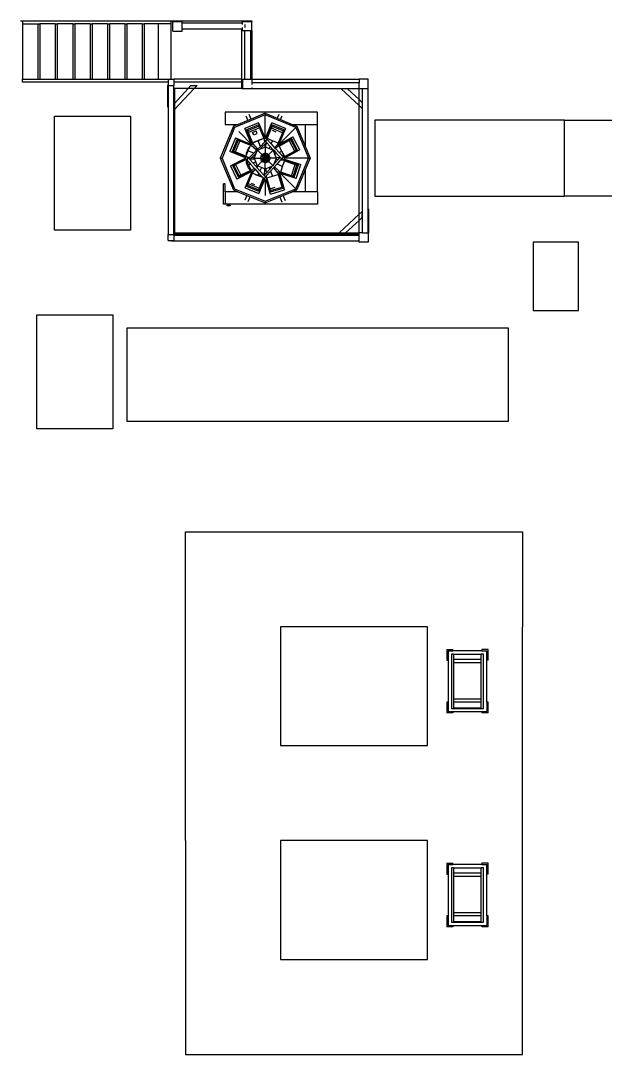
# Model space of a CAD drawing. Header units: millimetres. Extents: x 3026 to 17072, y 6117 to 23051.
# Drawn here: x 3026 to 9183, y 12170 to 23051 of the extents above; entities that cross this region are included whole.
import ezdxf

# ---------------------------------------------------------------- set-up
doc = ezdxf.new("R2010")
doc.units = ezdxf.units.MM
doc.header["$LTSCALE"] = 50
doc.layers.add('Edges', color=7, linetype='Continuous')
doc.layers.add('Maquinas', color=200, linetype='Continuous')

# ---------------------------------------------------------------- blocks, each defined once
blk = doc.blocks.new('Bakery Trolley pl')
at = {"layer": 'Edges'}
for p, q in [((0.1804, 0.6253), (0.2371, 0.6253)), ((0.1804, 0.6253), (0.1804, 0.526)), ((0.2371, 0.6127), (0.1929, 0.6127)), ((0.1929, 0.526), (0.1929, 0.6127)), ((0.2229, 0.5827), (0.2229, 0.0827)), ((0.2429, 0.5827), (0.2229, 0.5827)), ((0.2371, 0.6127), (0.2371, 0.6253)), ((0.5048, 0.6127), (0.2371, 0.6127)), ((0.2429, 0.5827), (0.2429, 0.5798)), ((0.4989, 0.5827), (0.2429, 0.5827)), ((0.2429, 0.5798), (0.4989, 0.5798)), ((0.2429, 0.5798), (0.2429, 0.5245)), ((0.5189, 0.5827), (0.4989, 0.5827)), ((0.4989, 0.5798), (0.4989, 0.5827)), ((0.4989, 0.5245), (0.4989, 0.5798)), ((0.5048, 0.6127), (0.5048, 0.6253)), ((0.5048, 0.6253), (0.5615, 0.6253)), ((0.5489, 0.6127), (0.5048, 0.6127)), ((0.5189, 0.0827), (0.5189, 0.5827)), ((0.5489, 0.526), (0.5489, 0.6127)), ((0.5615, 0.526), (0.5615, 0.6253)), ((0.1804, 0.526), (0.1929, 0.526)), ((0.1929, 0.526), (0.1929, 0.1394)), ((0.2429, 0.5245), (0.4989, 0.5245)), ((0.2429, 0.5245), (0.2429, 0.4967)), ((0.2429, 0.4967), (0.4989, 0.4967)), ((0.2429, 0.4967), (0.2429, 0.1615)), ((0.4989, 0.4967), (0.4989, 0.5245)), ((0.4989, 0.1615), (0.4989, 0.4967)), ((0.5489, 0.526), (0.5615, 0.526)), ((0.5489, 0.1394), (0.5489, 0.526)), ((0.1804, 0.1394), (0.1929, 0.1394)), ((0.1804, 0.1394), (0.1804, 0.0402)), ((0.1929, 0.1394), (0.1929, 0.0527)), ((0.2429, 0.1615), (0.4989, 0.1615)), ((0.2429, 0.1615), (0.2429, 0.1325)), ((0.2429, 0.1325), (0.4989, 0.1325)), ((0.2429, 0.1325), (0.2429, 0.0827)), ((0.4989, 0.1325), (0.4989, 0.1615)), ((0.4989, 0.0827), (0.4989, 0.1325)), ((0.5615, 0.1394), (0.5489, 0.1394)), ((0.5489, 0.0527), (0.5489, 0.1394)), ((0.5615, 0.0402), (0.5615, 0.1394)), ((0.1804, 0.0402), (0.2371, 0.0402)), ((0.2371, 0.0527), (0.1929, 0.0527)), ((0.2229, 0.0827), (0.2429, 0.0827)), ((0.2371, 0.0402), (0.2371, 0.0527)), ((0.2371, 0.0527), (0.5048, 0.0527)), ((0.4989, 0.0827), (0.2429, 0.0827)), ((0.4989, 0.0827), (0.5189, 0.0827)), ((0.5048, 0.0527), (0.5048, 0.0402)), ((0.5489, 0.0527), (0.5048, 0.0527)), ((0.5615, 0.0402), (0.5048, 0.0402))]:
    blk.add_line(p, q, dxfattribs=at)

msp = doc.modelspace()

# ---------------------------------------------------------------- linework, layer by layer
for p, q in [((3384, 22047), (4184, 22047)), ((3384, 20847), (3384, 22047)), ((4184, 22047), (4184, 20847)), ((4184, 20847), (3384, 20847)), ((8902, 20720), (8425, 20720)), ((8425, 20720), (8425, 19999)), ((8902, 19999), (8902, 20720)), ((3198, 19953), (3998, 19953)), ((3198, 18753), (3198, 19953)), ((3998, 19953), (3998, 18753)), ((8425, 19999), (8902, 19999)), ((8163, 19815), (4143, 19815)), ((4143, 19815), (4143, 18835)), ((8163, 18835), (8163, 19815)), ((4143, 18835), (8163, 18835)), ((3998, 18753), (3198, 18753)), ((7312, 16670), (5762, 16670)), ((5762, 16670), (5762, 15420)), ((7312, 15420), (7312, 16670)), ((5762, 15420), (7312, 15420)), ((7312, 14420), (5762, 14420)), ((5762, 14420), (5762, 13170)), ((7312, 13170), (7312, 14420)), ((5762, 13170), (7312, 13170))]:
    msp.add_line(p, q)
at = {"color": 2}
for p, q in [((8755, 22002), (6755, 22002)), ((6755, 22002), (6755, 21202)), ((6755, 21202), (8755, 21202))]:
    msp.add_line(p, q, dxfattribs=at)
at = {"color": 6}
for p, q in [((8755, 21202), (8755, 22002)), ((8755, 22002), (9357, 22002)), ((9355, 21202), (8755, 21202))]:
    msp.add_line(p, q, dxfattribs=at)
at = {"color": 3}
for p, q in [((4762, 16670), (4762, 17670)), ((4762, 17670), (8312, 17670)), ((8312, 17670), (8312, 16670)), ((4762, 15420), (4762, 16670)), ((8312, 15420), (8312, 16670)), ((4762, 14420), (4762, 15420)), ((8312, 14420), (8312, 15420)), ((4762, 14420), (4762, 13170)), ((8312, 13170), (8312, 14420)), ((4762, 13170), (4762, 12170)), ((8312, 12170), (8312, 13170)), ((4762, 12170), (8312, 12170))]:
    msp.add_line(p, q, dxfattribs=at)
at = {"layer": 'Maquinas'}
for p, q in [((3026, 23051), (3046, 23051)), ((3046, 23051), (3046, 23019)), ((3046, 23051), (4611, 23051)), ((3046, 23019), (3046, 22436)), ((3046, 23019), (3207, 23019)), ((3207, 23019), (3207, 22436)), ((3207, 23019), (3229, 23019)), ((3229, 23019), (3229, 22436)), ((3391, 23019), (3229, 23019)), ((3391, 23019), (3391, 22436)), ((3391, 23019), (3412, 23019)), ((3412, 23019), (3412, 22436)), ((3574, 23019), (3412, 23019)), ((3574, 23019), (3574, 22436)), ((3574, 23019), (3595, 23019)), ((3595, 23019), (3595, 22436)), ((3757, 23019), (3595, 23019)), ((3757, 23019), (3757, 22436)), ((3757, 23019), (3778, 23019)), ((3778, 23019), (3778, 22436)), ((3940, 23019), (3778, 23019)), ((3940, 23019), (3940, 22436)), ((3940, 23019), (3961, 23019)), ((3961, 23019), (3961, 22436)), ((4123, 23019), (3961, 23019)), ((4123, 23019), (4123, 22436)), ((4123, 23019), (4145, 23019)), ((4145, 23019), (4145, 22436)), ((4306, 23019), (4145, 23019)), ((4306, 23019), (4306, 22436)), ((4306, 23019), (4328, 23019)), ((4328, 23019), (4328, 22436)), ((4476, 23019), (4328, 23019)), ((4476, 23019), (4476, 22436)), ((4611, 23019), (4476, 23019)), ((4611, 23019), (4611, 23051)), ((4611, 23051), (5459, 23051)), ((4611, 22436), (4611, 23019)), ((4726, 23040), (4629, 23040)), ((4629, 22942), (4629, 23040)), ((4726, 23025), (4726, 23040)), ((5362, 23025), (4726, 23025)), ((4726, 22963), (4726, 23025)), ((4726, 22942), (4726, 22963)), ((5357, 22963), (4726, 22963)), ((5362, 22963), (5357, 22963)), ((5357, 22434), (5357, 22963)), ((5362, 23043), (5459, 23043)), ((5362, 23025), (5362, 23043)), ((5362, 23009), (5362, 23025)), ((5362, 22963), (5362, 22978)), ((5362, 22946), (5362, 22963)), ((5388, 23009), (5388, 22978)), ((5459, 23051), (5459, 23043)), ((5459, 22946), (5459, 23043)), ((4629, 22942), (4726, 22942)), ((5362, 22946), (5388, 22946)), ((5388, 22434), (5388, 22946)), ((5388, 22946), (5449, 22946)), ((5449, 22434), (5449, 22946)), ((5449, 22946), (5459, 22946)), ((5459, 22946), (5459, 22434)), ((3046, 22404), (3046, 22436)), ((3046, 22436), (3207, 22436)), ((3207, 22436), (3229, 22436)), ((3229, 22436), (3391, 22436)), ((3391, 22436), (3412, 22436)), ((3412, 22436), (3574, 22436)), ((3574, 22436), (3595, 22436)), ((3595, 22436), (3757, 22436)), ((3757, 22436), (3778, 22436)), ((3778, 22436), (3940, 22436)), ((3940, 22436), (3961, 22436)), ((3961, 22436), (4123, 22436)), ((4123, 22436), (4145, 22436)), ((4145, 22436), (4306, 22436)), ((4306, 22436), (4328, 22436)), ((4328, 22436), (4476, 22436)), ((4476, 22436), (4611, 22436)), ((4578, 22434), (4578, 22404)), ((4578, 22434), (4611, 22434)), ((4578, 22434), (4578, 22369)), ((4578, 22434), (4578, 22369)), ((4611, 22434), (4611, 22436)), ((4611, 22434), (4642, 22434)), ((4642, 22404), (4642, 22434)), ((5357, 22434), (4642, 22434)), ((5357, 22404), (5357, 22434)), ((5366, 22434), (5388, 22434)), ((5366, 22337), (5366, 22434)), ((5388, 22434), (5449, 22434)), ((5459, 22434), (5449, 22434)), ((5463, 22434), (5459, 22434)), ((5463, 22395), (5463, 22434)), ((5463, 22434), (6590, 22434)), ((6590, 22434), (6590, 22395)), ((6687, 22434), (6590, 22434)), ((6590, 22434), (6590, 22395)), ((6687, 22337), (6687, 22434)), ((4578, 22404), (3046, 22404)), ((4572, 22371), (4572, 22209)), ((4572, 22371), (4578, 22371)), ((4578, 22404), (4578, 22371)), ((4578, 22369), (4578, 22371)), ((4578, 22369), (4639, 22369)), ((4578, 22369), (4578, 20800)), ((4578, 22209), (4578, 22369)), ((4639, 22369), (4642, 22369)), ((4639, 22337), (4639, 22369)), ((4647, 22337), (4639, 22337)), ((4639, 20800), (4639, 22337)), ((5357, 22404), (4642, 22404)), ((4642, 22369), (4642, 22404)), ((4791, 22337), (4647, 22337)), ((4647, 22337), (4647, 22180)), ((4855, 22337), (4647, 22115)), ((4791, 22337), (4647, 22180)), ((4820, 22369), (4791, 22337)), ((4855, 22337), (4791, 22337)), ((4820, 22369), (4885, 22369)), ((4885, 22369), (4855, 22337)), ((5357, 22337), (4855, 22337)), ((5357, 22337), (5357, 22404)), ((5357, 22332), (5357, 22337)), ((5419, 22332), (5357, 22332)), ((5366, 22337), (5463, 22337)), ((5366, 22334), (5366, 22337)), ((5419, 22334), (5366, 22334)), ((5419, 22332), (5419, 22334)), ((6401, 22334), (5419, 22334)), ((6590, 22395), (5463, 22395)), ((5463, 22380), (5463, 22395)), ((5463, 22337), (5463, 22349)), ((6590, 22157), (6401, 22334)), ((6467, 22334), (6401, 22334)), ((6590, 22221), (6467, 22334)), ((6590, 22334), (6467, 22334)), ((6590, 22337), (6590, 22395)), ((6590, 22337), (6667, 22337)), ((6590, 22221), (6590, 22334)), ((6625, 22334), (6590, 22334)), ((6625, 20817), (6625, 22334)), ((6667, 22334), (6625, 22334)), ((6667, 22337), (6687, 22337)), ((6667, 22334), (6667, 22337)), ((6687, 21066), (6687, 22337)), ((4572, 22209), (4572, 22145)), ((4572, 22209), (4578, 22209)), ((6622, 22191), (6590, 22221)), ((6590, 22157), (6590, 22221)), ((4572, 22145), (4578, 22145)), ((4647, 22180), (4642, 22175)), ((4642, 22175), (4642, 22111)), ((4647, 22115), (4642, 22111)), ((4647, 22180), (4647, 22115)), ((4647, 22115), (4647, 20817)), ((6152, 22089), (5181, 22089)), ((5181, 22089), (5181, 21959)), ((6152, 21959), (6152, 22089)), ((6622, 22127), (6590, 22157)), ((6590, 21013), (6590, 22157)), ((6622, 22191), (6622, 22127)), ((5602, 22061), (5279, 21927)), ((5417, 22001), (5318, 21959)), ((5397, 22049), (5417, 22001)), ((5453, 22015), (5417, 22001)), ((5453, 22015), (5433, 22064)), ((5602, 22077), (5453, 22015)), ((5602, 22061), (5602, 22077)), ((5602, 22077), (5729, 22024)), ((5602, 21813), (5602, 22061)), ((5924, 21927), (5602, 22061)), ((5745, 22065), (5729, 22024)), ((5729, 22024), (5764, 22010)), ((5764, 22010), (5781, 22050)), ((5764, 22010), (5886, 21959)), ((5268, 21939), (5128, 21605)), ((5279, 21927), (5148, 21605)), ((5181, 21959), (5318, 21959)), ((5318, 21959), (5268, 21939)), ((5268, 21939), (5268, 21939)), ((5268, 21939), (5268, 21939)), ((5279, 21927), (5268, 21939)), ((5268, 21939), (5268, 21939)), ((5279, 21927), (5279, 21927)), ((5365, 21841), (5323, 21884)), ((5532, 21977), (5388, 21917)), ((5458, 21748), (5388, 21917)), ((5532, 21954), (5405, 21901)), ((5417, 21892), (5405, 21901)), ((5464, 21760), (5405, 21901)), ((5534, 21940), (5417, 21892)), ((5425, 21874), (5417, 21892)), ((5541, 21922), (5425, 21874)), ((5470, 21763), (5425, 21874)), ((5469, 21875), (5505, 21890)), ((5469, 21876), (5469, 21875)), ((5480, 21848), (5469, 21875)), ((5505, 21890), (5505, 21891)), ((5516, 21863), (5505, 21890)), ((5532, 21977), (5600, 21812)), ((5534, 21940), (5532, 21954)), ((5532, 21954), (5591, 21813)), ((5534, 21940), (5541, 21922)), ((5541, 21922), (5587, 21811)), ((5604, 21813), (5672, 21977)), ((5615, 21812), (5673, 21953)), ((5621, 21810), (5667, 21920)), ((5667, 21920), (5675, 21938)), ((5783, 21872), (5667, 21920)), ((5816, 21917), (5672, 21977)), ((5800, 21901), (5673, 21953)), ((5675, 21938), (5673, 21953)), ((5791, 21890), (5675, 21938)), ((5676, 21897), (5712, 21882)), ((5783, 21872), (5738, 21761)), ((5800, 21901), (5741, 21760)), ((5816, 21917), (5746, 21750)), ((5924, 21927), (5748, 21750)), ((5791, 21890), (5783, 21872)), ((5791, 21890), (5800, 21901)), ((5886, 21959), (6022, 21959)), ((5886, 21959), (5936, 21939)), ((5924, 21927), (5936, 21939)), ((5924, 21927), (6058, 21605)), ((5936, 21939), (6022, 21730)), ((6022, 21959), (6022, 21730)), ((6022, 21959), (6152, 21959)), ((6152, 21250), (6152, 21959)), ((5289, 21818), (5229, 21675)), ((5305, 21802), (5253, 21675)), ((5316, 21793), (5268, 21677)), ((5334, 21786), (5286, 21670)), ((5289, 21818), (5458, 21748)), ((5316, 21793), (5305, 21802)), ((5305, 21802), (5446, 21744)), ((5316, 21793), (5334, 21786)), ((5334, 21786), (5445, 21740)), ((5430, 21777), (5365, 21841)), ((5429, 21777), (5365, 21841)), ((5430, 21777), (5429, 21777)), ((5458, 21748), (5429, 21777)), ((5458, 21748), (5430, 21777)), ((5470, 21763), (5464, 21760)), ((5488, 21771), (5470, 21763)), ((5480, 21848), (5516, 21863)), ((5527, 21787), (5488, 21771)), ((5488, 21771), (5501, 21780)), ((5501, 21780), (5549, 21800)), ((5565, 21802), (5527, 21787)), ((5551, 21728), (5527, 21787)), ((5549, 21800), (5565, 21802)), ((5551, 21728), (5593, 21771)), ((5587, 21811), (5565, 21802)), ((5591, 21813), (5587, 21811)), ((5591, 21813), (5591, 21804)), ((5592, 21806), (5591, 21804)), ((5591, 21804), (5591, 21803)), ((5591, 21803), (5591, 21800)), ((5591, 21800), (5591, 21797)), ((5591, 21797), (5592, 21795)), ((5594, 21809), (5592, 21806)), ((5592, 21795), (5593, 21771)), ((5592, 21795), (5592, 21794)), ((5592, 21794), (5594, 21791)), ((5593, 21771), (5603, 21781)), ((5597, 21811), (5594, 21809)), ((5594, 21791), (5597, 21789)), ((5594, 21791), (5594, 21791)), ((5594, 21791), (5594, 21791)), ((5594, 21791), (5594, 21791)), ((5594, 21791), (5603, 21781)), ((5594, 21791), (5594, 21791)), ((5612, 21766), (5594, 21748)), ((5600, 21812), (5597, 21811)), ((5597, 21789), (5600, 21788)), ((5602, 21813), (5600, 21812)), ((5600, 21812), (5600, 21812)), ((5600, 21788), (5604, 21787)), ((5604, 21813), (5602, 21813)), ((5603, 21781), (5615, 21769)), ((5607, 21812), (5604, 21813)), ((5604, 21813), (5604, 21813)), ((5604, 21787), (5607, 21788)), ((5610, 21811), (5607, 21812)), ((5607, 21788), (5610, 21789)), ((5609, 21718), (5612, 21766)), ((5613, 21809), (5610, 21811)), ((5610, 21789), (5613, 21791)), ((5615, 21769), (5612, 21766)), ((5614, 21807), (5613, 21809)), ((5613, 21809), (5615, 21806)), ((5613, 21791), (5615, 21794)), ((5614, 21807), (5615, 21812)), ((5615, 21806), (5614, 21807)), ((5621, 21810), (5615, 21812)), ((5616, 21803), (5615, 21806)), ((5615, 21806), (5664, 21753)), ((5615, 21794), (5616, 21797)), ((5615, 21769), (5653, 21728)), ((5616, 21800), (5616, 21803)), ((5616, 21797), (5616, 21800)), ((5678, 21786), (5621, 21810)), ((5664, 21753), (5678, 21786)), ((5738, 21761), (5678, 21786)), ((5744, 21737), (5878, 21809)), ((5747, 21731), (5853, 21788)), ((5748, 21750), (5893, 21828)), ((5853, 21788), (5870, 21797)), ((5913, 21677), (5853, 21788)), ((5870, 21797), (5878, 21809)), ((5930, 21686), (5870, 21797)), ((5943, 21689), (5878, 21809)), ((5966, 21691), (5893, 21828)), ((5394, 21606), (5229, 21675)), ((5268, 21677), (5253, 21675)), ((5394, 21617), (5253, 21675)), ((5286, 21670), (5268, 21677)), ((5397, 21624), (5286, 21670)), ((5420, 21680), (5404, 21642)), ((5404, 21642), (5406, 21657)), ((5406, 21657), (5427, 21706)), ((5436, 21718), (5420, 21680)), ((5480, 21656), (5420, 21680)), ((5427, 21706), (5436, 21718)), ((5445, 21740), (5436, 21718)), ((5439, 21614), (5480, 21656)), ((5446, 21744), (5445, 21740)), ((5454, 21737), (5446, 21744)), ((5454, 21737), (5458, 21747)), ((5510, 21687), (5454, 21737)), ((5458, 21748), (5458, 21748)), ((5458, 21748), (5459, 21748)), ((5458, 21748), (5458, 21748)), ((5458, 21748), (5458, 21748)), ((5458, 21748), (5458, 21748)), ((5458, 21747), (5458, 21748)), ((5458, 21748), (5459, 21748)), ((5458, 21748), (5458, 21747)), ((5459, 21748), (5471, 21753)), ((5464, 21760), (5471, 21753)), ((5471, 21753), (5520, 21697)), ((5480, 21656), (5510, 21687)), ((5507, 21658), (5498, 21648)), ((5503, 21646), (5507, 21658)), ((5507, 21658), (5520, 21687)), ((5510, 21687), (5520, 21697)), ((5520, 21697), (5551, 21728)), ((5520, 21687), (5546, 21698)), ((5520, 21687), (5565, 21642)), ((5558, 21711), (5546, 21698)), ((5546, 21698), (5561, 21704)), ((5594, 21748), (5558, 21711)), ((5561, 21704), (5558, 21711)), ((5561, 21704), (5596, 21719)), ((5599, 21656), (5583, 21650)), ((5594, 21748), (5596, 21719)), ((5596, 21719), (5602, 21721)), ((5602, 21657), (5599, 21656)), ((5599, 21656), (5602, 21605)), ((5602, 21721), (5602, 21657)), ((5602, 21721), (5609, 21718)), ((5605, 21656), (5602, 21657)), ((5602, 21605), (5605, 21656)), ((5621, 21649), (5605, 21656)), ((5609, 21718), (5644, 21704)), ((5639, 21642), (5684, 21687)), ((5644, 21704), (5653, 21728)), ((5644, 21704), (5678, 21690)), ((5653, 21728), (5683, 21695)), ((5664, 21753), (5701, 21714)), ((5678, 21690), (5683, 21695)), ((5678, 21690), (5684, 21687)), ((5683, 21695), (5691, 21688)), ((5684, 21687), (5686, 21683)), ((5691, 21688), (5686, 21683)), ((5686, 21683), (5701, 21646)), ((5691, 21688), (5722, 21654)), ((5701, 21714), (5735, 21752)), ((5701, 21714), (5709, 21705)), ((5701, 21646), (5722, 21654)), ((5737, 21731), (5709, 21705)), ((5709, 21705), (5747, 21665)), ((5722, 21654), (5759, 21614)), ((5731, 21742), (5744, 21748)), ((5731, 21742), (5737, 21731)), ((5735, 21752), (5741, 21760)), ((5735, 21752), (5744, 21748)), ((5744, 21737), (5737, 21731)), ((5741, 21760), (5738, 21761)), ((5744, 21748), (5746, 21750)), ((5745, 21748), (5744, 21748)), ((5747, 21731), (5744, 21737)), ((5746, 21750), (5745, 21748)), ((5748, 21750), (5746, 21750)), ((5777, 21677), (5747, 21731)), ((5747, 21665), (5777, 21677)), ((5747, 21665), (5797, 21611)), ((5777, 21677), (5800, 21609)), ((5807, 21620), (5777, 21677)), ((5966, 21691), (5804, 21605)), ((5913, 21677), (5807, 21620)), ((5943, 21689), (5809, 21617)), ((5930, 21686), (5913, 21677)), ((5930, 21686), (5943, 21689)), ((6022, 21730), (6074, 21605)), ((5128, 21605), (5148, 21605)), ((5128, 21605), (5267, 21270)), ((5148, 21605), (5148, 21605)), ((5148, 21605), (5279, 21282)), ((5235, 21522), (5394, 21602)), ((5258, 21525), (5394, 21593)), ((5289, 21536), (5396, 21589)), ((5397, 21624), (5394, 21617)), ((5394, 21617), (5403, 21617)), ((5396, 21611), (5394, 21608)), ((5394, 21608), (5394, 21606)), ((5394, 21606), (5394, 21604)), ((5394, 21604), (5394, 21602)), ((5394, 21604), (5394, 21604)), ((5394, 21602), (5394, 21601)), ((5394, 21601), (5396, 21598)), ((5394, 21593), (5400, 21593)), ((5394, 21593), (5396, 21589)), ((5398, 21613), (5396, 21611)), ((5396, 21598), (5398, 21595)), ((5396, 21589), (5403, 21574)), ((5404, 21642), (5397, 21624)), ((5400, 21615), (5398, 21613)), ((5398, 21596), (5402, 21592)), ((5398, 21595), (5400, 21593)), ((5403, 21617), (5400, 21615)), ((5400, 21593), (5402, 21592)), ((5400, 21593), (5400, 21593)), ((5402, 21592), (5403, 21592)), ((5402, 21592), (5448, 21541)), ((5407, 21617), (5403, 21617)), ((5403, 21617), (5403, 21617)), ((5403, 21592), (5407, 21591)), ((5406, 21552), (5403, 21574)), ((5403, 21574), (5425, 21531)), ((5427, 21503), (5406, 21552)), ((5410, 21617), (5407, 21617)), ((5407, 21591), (5410, 21592)), ((5412, 21616), (5410, 21617)), ((5410, 21592), (5413, 21593)), ((5412, 21616), (5439, 21614)), ((5413, 21615), (5412, 21616)), ((5416, 21613), (5413, 21615)), ((5413, 21593), (5416, 21595)), ((5418, 21611), (5416, 21613)), ((5416, 21613), (5416, 21613)), ((5416, 21613), (5417, 21613)), ((5416, 21595), (5418, 21598)), ((5417, 21613), (5427, 21602)), ((5419, 21608), (5418, 21611)), ((5418, 21598), (5419, 21601)), ((5420, 21604), (5419, 21608)), ((5419, 21601), (5420, 21604)), ((5427, 21602), (5439, 21614)), ((5427, 21602), (5440, 21588)), ((5447, 21596), (5440, 21588)), ((5440, 21588), (5473, 21551)), ((5464, 21613), (5447, 21596)), ((5447, 21596), (5488, 21598)), ((5498, 21648), (5464, 21613)), ((5464, 21613), (5488, 21611)), ((5502, 21564), (5473, 21551)), ((5473, 21551), (5505, 21516)), ((5485, 21605), (5488, 21611)), ((5485, 21605), (5549, 21605)), ((5488, 21598), (5485, 21605)), ((5488, 21611), (5503, 21646)), ((5502, 21564), (5488, 21598)), ((5503, 21646), (5498, 21648)), ((5518, 21527), (5502, 21564)), ((5520, 21522), (5565, 21568)), ((5551, 21608), (5549, 21605)), ((5549, 21605), (5551, 21602)), ((5557, 21623), (5551, 21608)), ((5551, 21608), (5602, 21605)), ((5551, 21602), (5602, 21605)), ((5551, 21602), (5557, 21586)), ((5564, 21639), (5557, 21623)), ((5602, 21605), (5557, 21623)), ((5602, 21605), (5557, 21586)), ((5557, 21586), (5564, 21570)), ((5565, 21642), (5564, 21639)), ((5602, 21605), (5564, 21639)), ((5602, 21605), (5564, 21570)), ((5564, 21570), (5565, 21568)), ((5568, 21643), (5565, 21642)), ((5568, 21566), (5565, 21568)), ((5583, 21650), (5568, 21643)), ((5568, 21643), (5602, 21605)), ((5602, 21605), (5568, 21566)), ((5583, 21560), (5568, 21566)), ((5602, 21605), (5583, 21650)), ((5602, 21605), (5583, 21560)), ((5599, 21553), (5583, 21560)), ((5602, 21605), (5599, 21553)), ((5602, 21552), (5599, 21553)), ((5602, 21605), (5621, 21649)), ((5602, 21605), (5636, 21643)), ((5640, 21640), (5602, 21605)), ((5602, 21605), (5647, 21623)), ((5654, 21606), (5602, 21605)), ((5602, 21605), (5646, 21584)), ((5602, 21605), (5620, 21560)), ((5602, 21605), (5605, 21553)), ((5602, 21605), (5640, 21569)), ((5602, 21605), (5652, 21599)), ((5602, 21605), (5635, 21566)), ((5602, 21552), (5605, 21553)), ((5602, 21488), (5602, 21552)), ((5605, 21553), (5620, 21560)), ((5620, 21560), (5635, 21566)), ((5636, 21643), (5621, 21649)), ((5635, 21566), (5639, 21568)), ((5639, 21642), (5636, 21643)), ((5640, 21640), (5639, 21642)), ((5639, 21568), (5640, 21569)), ((5639, 21568), (5684, 21522)), ((5647, 21623), (5640, 21640)), ((5640, 21569), (5646, 21584)), ((5646, 21584), (5652, 21599)), ((5654, 21606), (5647, 21623)), ((5652, 21599), (5654, 21605)), ((5654, 21605), (5654, 21606)), ((5718, 21605), (5654, 21605)), ((5699, 21558), (5689, 21534)), ((5689, 21534), (5707, 21554)), ((5726, 21545), (5698, 21514)), ((5713, 21592), (5699, 21558)), ((5699, 21558), (5707, 21554)), ((5701, 21646), (5717, 21607)), ((5707, 21554), (5737, 21589)), ((5718, 21605), (5713, 21592)), ((5713, 21592), (5737, 21589)), ((5754, 21608), (5717, 21607)), ((5717, 21607), (5718, 21605)), ((5763, 21586), (5726, 21545)), ((5726, 21545), (5785, 21516)), ((5737, 21589), (5754, 21608)), ((5754, 21608), (5759, 21614)), ((5759, 21614), (5774, 21599)), ((5774, 21599), (5763, 21586)), ((5763, 21586), (5797, 21583)), ((5774, 21599), (5779, 21594)), ((5781, 21595), (5779, 21594)), ((5781, 21602), (5780, 21598)), ((5780, 21598), (5781, 21595)), ((5782, 21605), (5781, 21602)), ((5781, 21595), (5781, 21595)), ((5781, 21595), (5782, 21592)), ((5784, 21607), (5782, 21605)), ((5782, 21592), (5784, 21589)), ((5787, 21609), (5784, 21607)), ((5784, 21589), (5787, 21587)), ((5785, 21516), (5795, 21547)), ((5790, 21611), (5787, 21609)), ((5787, 21587), (5790, 21586)), ((5793, 21611), (5790, 21611)), ((5790, 21586), (5793, 21585)), ((5796, 21611), (5793, 21611)), ((5793, 21585), (5796, 21586)), ((5795, 21547), (5798, 21555)), ((5797, 21552), (5795, 21547)), ((5797, 21611), (5796, 21611)), ((5796, 21586), (5798, 21586)), ((5800, 21609), (5797, 21611)), ((5797, 21611), (5797, 21611)), ((5798, 21586), (5797, 21583)), ((5797, 21583), (5807, 21582)), ((5798, 21555), (5797, 21552)), ((5798, 21586), (5800, 21587)), ((5798, 21555), (5804, 21575)), ((5801, 21611), (5800, 21609)), ((5802, 21607), (5800, 21609)), ((5800, 21587), (5802, 21589)), ((5809, 21617), (5801, 21611)), ((5804, 21605), (5801, 21611)), ((5804, 21605), (5802, 21607)), ((5802, 21589), (5804, 21592)), ((6058, 21605), (5804, 21605)), ((5806, 21602), (5804, 21605)), ((5804, 21592), (5805, 21593)), ((5804, 21575), (5807, 21582)), ((5804, 21575), (5918, 21537)), ((5805, 21593), (5806, 21595)), ((5805, 21593), (5975, 21536)), ((5806, 21598), (5806, 21602)), ((5806, 21595), (5806, 21598)), ((5809, 21617), (5807, 21620)), ((5807, 21582), (5951, 21533)), ((5924, 21282), (6058, 21605)), ((6074, 21605), (6022, 21480)), ((6058, 21605), (6074, 21605)), ((5235, 21522), (5304, 21384)), ((5271, 21527), (5258, 21525)), ((5258, 21525), (5319, 21402)), ((5271, 21527), (5289, 21536)), ((5271, 21527), (5327, 21414)), ((5289, 21536), (5345, 21423)), ((5455, 21459), (5304, 21384)), ((5455, 21470), (5319, 21402)), ((5449, 21475), (5345, 21423)), ((5389, 21291), (5459, 21461)), ((5405, 21308), (5463, 21449)), ((5421, 21337), (5467, 21447)), ((5448, 21541), (5425, 21531)), ((5425, 21531), (5452, 21476)), ((5449, 21475), (5427, 21503)), ((5448, 21541), (5487, 21499)), ((5452, 21476), (5449, 21475)), ((5452, 21476), (5455, 21470)), ((5463, 21477), (5455, 21470)), ((5455, 21459), (5459, 21461)), ((5468, 21465), (5459, 21461)), ((5470, 21457), (5459, 21461)), ((5487, 21499), (5463, 21477)), ((5468, 21465), (5463, 21477)), ((5470, 21457), (5463, 21449)), ((5463, 21449), (5467, 21447)), ((5467, 21447), (5489, 21438)), ((5497, 21487), (5470, 21457)), ((5487, 21499), (5497, 21487)), ((5501, 21429), (5489, 21438)), ((5489, 21438), (5527, 21423)), ((5497, 21487), (5536, 21444)), ((5518, 21527), (5505, 21516)), ((5505, 21516), (5514, 21506)), ((5526, 21520), (5514, 21506)), ((5514, 21506), (5546, 21470)), ((5520, 21522), (5518, 21527)), ((5526, 21520), (5520, 21522)), ((5561, 21505), (5526, 21520)), ((5536, 21444), (5527, 21423)), ((5536, 21444), (5572, 21404)), ((5561, 21505), (5546, 21470)), ((5546, 21470), (5590, 21422)), ((5595, 21491), (5561, 21505)), ((5595, 21491), (5592, 21423)), ((5592, 21423), (5611, 21445)), ((5602, 21488), (5595, 21491)), ((5608, 21491), (5602, 21488)), ((5642, 21505), (5608, 21491)), ((5608, 21491), (5611, 21445)), ((5611, 21445), (5649, 21489)), ((5657, 21468), (5612, 21417)), ((5674, 21518), (5642, 21505)), ((5642, 21505), (5649, 21489)), ((5649, 21489), (5675, 21518)), ((5688, 21502), (5657, 21468)), ((5657, 21468), (5679, 21415)), ((5675, 21519), (5674, 21518)), ((5674, 21518), (5675, 21518)), ((5684, 21522), (5675, 21519)), ((5675, 21518), (5675, 21519)), ((5689, 21534), (5684, 21522)), ((5698, 21514), (5688, 21502)), ((5688, 21502), (5731, 21451)), ((5698, 21514), (5748, 21466)), ((5745, 21462), (5731, 21451)), ((5731, 21451), (5738, 21443)), ((5738, 21443), (5751, 21447)), ((5738, 21443), (5745, 21435)), ((5748, 21466), (5745, 21462)), ((5748, 21466), (5745, 21462)), ((5745, 21462), (5754, 21453)), ((5748, 21466), (5756, 21459)), ((5751, 21447), (5754, 21453)), ((5751, 21447), (5751, 21447)), ((5751, 21447), (5751, 21447)), ((5751, 21447), (5802, 21279)), ((5751, 21447), (5751, 21447)), ((5751, 21447), (5764, 21442)), ((5802, 21279), (5751, 21447)), ((5754, 21453), (5756, 21459)), ((5756, 21459), (5763, 21451)), ((5763, 21451), (5765, 21455)), ((5908, 21403), (5763, 21451)), ((5764, 21442), (5924, 21282)), ((5926, 21389), (5764, 21442)), ((5765, 21455), (5785, 21516)), ((5878, 21417), (5765, 21455)), ((5878, 21417), (5918, 21537)), ((5897, 21411), (5936, 21531)), ((5908, 21403), (5951, 21533)), ((5918, 21537), (5936, 21531)), ((5926, 21389), (5975, 21536)), ((5936, 21531), (5951, 21533)), ((6022, 21480), (5936, 21271)), ((6022, 21480), (6022, 21250)), ((5181, 21334), (5162, 21334)), ((5162, 21121), (5162, 21334)), ((5181, 21250), (5181, 21334)), ((5327, 21414), (5319, 21402)), ((5345, 21423), (5327, 21414)), ((5414, 21319), (5421, 21337)), ((5421, 21337), (5538, 21289)), ((5494, 21322), (5458, 21336)), ((5549, 21409), (5501, 21429)), ((5527, 21423), (5564, 21407)), ((5587, 21388), (5532, 21256)), ((5594, 21380), (5533, 21232)), ((5581, 21394), (5538, 21289)), ((5564, 21407), (5549, 21409)), ((5564, 21407), (5572, 21404)), ((5572, 21404), (5581, 21394)), ((5581, 21394), (5587, 21388)), ((5587, 21388), (5594, 21380)), ((5590, 21422), (5592, 21423)), ((5590, 21422), (5603, 21407)), ((5593, 21390), (5592, 21387)), ((5592, 21387), (5593, 21383)), ((5594, 21393), (5593, 21390)), ((5593, 21383), (5594, 21380)), ((5596, 21396), (5594, 21393)), ((5594, 21380), (5596, 21377)), ((5594, 21380), (5596, 21377)), ((5599, 21398), (5596, 21396)), ((5596, 21377), (5599, 21375)), ((5602, 21399), (5599, 21398)), ((5599, 21375), (5601, 21374)), ((5601, 21374), (5602, 21270)), ((5601, 21374), (5602, 21374)), ((5605, 21400), (5602, 21399)), ((5602, 21374), (5602, 21270)), ((5602, 21374), (5605, 21374)), ((5612, 21417), (5603, 21407)), ((5607, 21403), (5603, 21407)), ((5609, 21399), (5605, 21400)), ((5605, 21386), (5605, 21386)), ((5605, 21374), (5609, 21374)), ((5608, 21403), (5607, 21403)), ((5608, 21403), (5607, 21403)), ((5612, 21398), (5607, 21403)), ((5607, 21403), (5607, 21403)), ((5613, 21405), (5608, 21403)), ((5612, 21398), (5609, 21399)), ((5609, 21374), (5611, 21375)), ((5611, 21375), (5612, 21375)), ((5656, 21226), (5611, 21375)), ((5612, 21417), (5613, 21405)), ((5613, 21396), (5612, 21398)), ((5612, 21398), (5614, 21395)), ((5612, 21375), (5614, 21377)), ((5613, 21405), (5613, 21396)), ((5614, 21396), (5613, 21396)), ((5615, 21395), (5614, 21396)), ((5614, 21377), (5616, 21380)), ((5615, 21395), (5617, 21396)), ((5616, 21393), (5615, 21395)), ((5618, 21390), (5616, 21393)), ((5616, 21380), (5617, 21382)), ((5617, 21396), (5679, 21415)), ((5652, 21281), (5617, 21396)), ((5617, 21382), (5618, 21383)), ((5658, 21249), (5617, 21382)), ((5618, 21387), (5618, 21390)), ((5618, 21383), (5618, 21387)), ((5679, 21415), (5738, 21433)), ((5738, 21433), (5745, 21435)), ((5738, 21433), (5773, 21316)), ((5745, 21435), (5789, 21289)), ((5897, 21411), (5878, 21417)), ((5897, 21411), (5908, 21403)), ((5315, 21250), (5181, 21250)), ((5181, 21250), (5181, 21121)), ((5267, 21270), (5279, 21282)), ((5267, 21270), (5315, 21250)), ((5279, 21282), (5602, 21152)), ((5279, 21282), (5279, 21282)), ((5315, 21250), (5407, 21212)), ((5389, 21291), (5533, 21232)), ((5414, 21319), (5405, 21308)), ((5405, 21308), (5532, 21256)), ((5414, 21319), (5530, 21271)), ((5538, 21289), (5530, 21271)), ((5530, 21271), (5532, 21256)), ((5602, 21152), (5924, 21282)), ((5602, 21270), (5602, 21211)), ((5652, 21281), (5708, 21298)), ((5658, 21263), (5652, 21281)), ((5656, 21226), (5805, 21271)), ((5658, 21263), (5778, 21299)), ((5658, 21249), (5789, 21289)), ((5658, 21263), (5658, 21249)), ((5773, 21316), (5778, 21299)), ((5778, 21299), (5789, 21289)), ((5791, 21211), (5886, 21250)), ((5802, 21279), (5805, 21271)), ((5886, 21250), (5936, 21271)), ((6022, 21250), (5886, 21250)), ((5924, 21282), (5936, 21271)), ((6152, 21250), (6022, 21250)), ((6152, 21250), (6152, 21121)), ((5181, 21121), (5162, 21121)), ((5202, 21121), (5181, 21121)), ((5202, 21121), (5202, 21108)), ((5228, 21121), (5202, 21121)), ((5228, 21121), (5228, 21108)), ((6152, 21121), (5228, 21121)), ((5407, 21212), (5386, 21162)), ((5407, 21212), (5443, 21198)), ((5422, 21147), (5443, 21198)), ((5443, 21198), (5602, 21132)), ((5602, 21133), (5755, 21196)), ((5602, 21152), (5602, 21132)), ((5602, 21152), (5602, 21152)), ((5602, 21133), (5602, 21132)), ((5602, 21132), (5602, 21133)), ((5602, 21132), (5602, 21132)), ((5755, 21196), (5791, 21211)), ((5755, 21196), (5778, 21140)), ((5814, 21155), (5791, 21211)), ((5197, 21108), (5197, 21101)), ((5202, 21108), (5197, 21108)), ((5233, 21101), (5197, 21101)), ((5228, 21108), (5202, 21108)), ((5233, 21108), (5228, 21108)), ((5233, 21108), (5233, 21101)), ((6590, 21013), (6381, 20817)), ((6622, 21043), (6590, 21013)), ((6590, 20949), (6590, 21013)), ((6622, 20978), (6622, 21043)), ((6687, 21066), (6693, 21066)), ((6687, 20995), (6687, 21066)), ((6693, 20995), (6693, 21066)), ((6590, 20949), (6446, 20817)), ((6622, 20978), (6590, 20949)), ((6590, 20817), (6590, 20949)), ((6687, 20995), (6693, 20995)), ((6687, 20817), (6687, 20995)), ((6693, 20817), (6693, 20995)), ((4578, 20736), (4578, 20800)), ((4578, 20800), (4639, 20800)), ((4639, 20800), (4642, 20800)), ((4642, 20791), (4642, 20800)), ((4642, 20736), (4642, 20791)), ((4647, 20791), (4642, 20791)), ((4647, 20817), (4649, 20817)), ((4647, 20817), (4647, 20800)), ((4647, 20791), (4647, 20800)), ((4649, 20800), (4647, 20800)), ((6590, 20791), (4647, 20791)), ((4649, 20800), (4649, 20817)), ((4649, 20817), (6381, 20817)), ((6363, 20800), (4649, 20800)), ((6381, 20817), (6363, 20800)), ((6428, 20800), (6363, 20800)), ((6381, 20817), (6446, 20817)), ((6446, 20817), (6428, 20800)), ((6590, 20800), (6428, 20800)), ((6446, 20817), (6590, 20817)), ((6625, 20817), (6590, 20817)), ((6590, 20800), (6590, 20817)), ((6590, 20791), (6590, 20800)), ((6590, 20730), (6590, 20791)), ((6625, 20817), (6687, 20817)), ((6687, 20817), (6693, 20817)), ((6687, 20817), (6687, 20720)), ((4578, 20736), (4613, 20736)), ((4613, 20736), (4642, 20736)), ((4613, 20736), (4613, 20730)), ((6590, 20730), (4613, 20730)), ((6590, 20720), (6590, 20730)), ((6687, 20720), (6590, 20720))]:
    msp.add_line(p, q, dxfattribs=at)

# ---------------------------------------------------------------- block references
at = {"xscale": 1141.039974711085, "yscale": 1141.039974711085, "zscale": 1141.039974711085, "rotation": 180}
for p in [(8154, 16477), (8154, 14227)]:
    msp.add_blockref('Bakery Trolley pl', p, dxfattribs=at)

doc.saveas('drawing.dxf')
